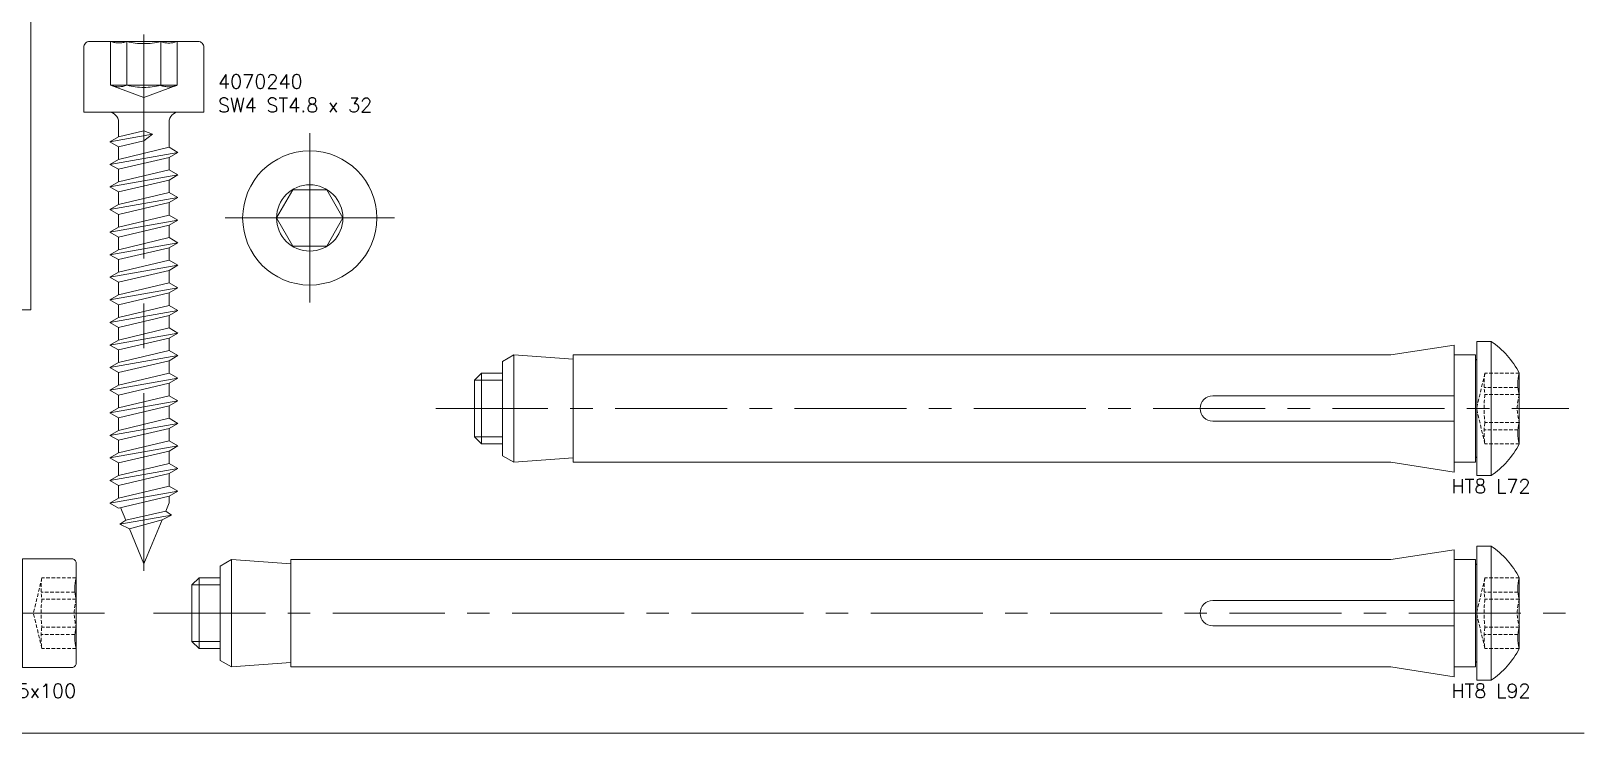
# Model space of a CAD drawing. Header units: millimetres. Extents: x 1459 to 16731, y 971 to 8404.
# Drawn here: x 5589.5 to 5698.9, y 1916.5 to 1966.2 of the extents above; entities that cross this region are included whole.
import ezdxf

# ---------------------------------------------------------------- set-up
doc = ezdxf.new("R2010")
doc.units = ezdxf.units.MM
doc.header["$LTSCALE"] = 0.5
for name, pattern in [('AUSGEZOGEN', [0]), ('CENTER', [50.8, 31.75, -6.35, 6.35, -6.35]), ('HIDDEN', [9.525, 6.35, -3.175]), ('VERDECKT', [0.75, 0.5, -0.25])]:
    doc.linetypes.add(name, pattern=pattern)
doc.layers.get('0').update_dxf_attribs({"lineweight": 20})
doc.layers.add('Quincaillerie', color=150, linetype='Continuous', lineweight=20)
doc.styles.add('SBS_BLOCKNAME', font='simplex.shx', dxfattribs={"height": 1})

# ---------------------------------------------------------------- blocks, each defined once
blk = doc.blocks.new('HUS-S 7.5 x 100')
for p, q in [((-94.53, 2.26), (-93.6, 2.65)), ((-93.6, 2.65), (-92.69, 2.65)), ((-92.11, 2.65), (-90.35, 2.65)), ((-90.05, 2.65), (-88.29, 2.65)), ((-87.71, 2.65), (-85.95, 2.65)), ((-85.65, 2.65), (-83.89, 2.65)), ((-83.31, 2.65), (-81.55, 2.65)), ((-81.25, 2.65), (-79.49, 2.65)), ((-78.91, 2.65), (-77.15, 2.65)), ((-76.85, 2.65), (-75.09, 2.65)), ((-74.51, 2.65), (-72.75, 2.65)), ((-72.45, 2.65), (-70.69, 2.65)), ((-70.11, 2.65), (-68.35, 2.65)), ((-68.05, 2.65), (-66.29, 2.65)), ((-65.71, 2.65), (-63.95, 2.65)), ((-63.65, 2.65), (-61.89, 2.65)), ((-61.31, 2.65), (-59.69, 2.65)), ((-59.11, 2.65), (-57.49, 2.65)), ((-56.91, 2.65), (-55.29, 2.65)), ((-54.71, 2.65), (-53.09, 2.65)), ((-52.51, 2.65), (-50.89, 2.65)), ((-50.31, 2.65), (-48.69, 2.65)), ((-48.11, 2.65), (-46.49, 2.65)), ((-45.91, 2.65), (-44.29, 2.65)), ((-43.71, 2.65), (-42.09, 2.65)), ((-41.51, 2.65), (-39.89, 2.65)), ((-39.31, 2.65), (-37.69, 2.65)), ((-37.11, 2.65), (-35.49, 2.65)), ((-34.91, 2.65), (-33.29, 2.65)), ((-32.71, 2.65), (-31.09, 2.65)), ((-30.51, 2.65), (-28.89, 2.65)), ((-28.31, 2.65), (-26.69, 2.65)), ((-26.11, 2.65), (-24.49, 2.65)), ((-23.91, 2.65), (-22.29, 2.65)), ((-21.71, 2.65), (-20.09, 2.65)), ((-19.51, 2.65), (-17.89, 2.65)), ((-17.31, 2.65), (-15.69, 2.65)), ((-15.11, 2.65), (-13.49, 2.65)), ((-12.91, 2.65), (-11.29, 2.65)), ((-10.71, 2.65), (-9.09, 2.65)), ((-8.51, 2.65), (-6.89, 2.65)), ((-6.31, 2.65), (-4.69, 2.65)), ((-4.11, 2.65), (-2.49, 2.65)), ((-1.91, 2.65), (0, 2.65)), ((-100, 0), (-97.27, 1.13)), ((-97.74, -0.94), (-97.27, 1.13)), ((-97.45, -1.06), (-96.93, 1.27)), ((-96.93, 1.27), (-94.86, 2.13)), ((-100, 0), (-97.74, -0.94)), ((-97.45, -1.06), (-95.67, -1.79)), ((-95.4, -1.91), (-93.78, -2.58)), ((-93.21, -2.65), (-91.45, -2.65)), ((-91.15, -2.65), (-89.39, -2.65)), ((-88.81, -2.65), (-87.05, -2.65)), ((-86.75, -2.65), (-84.99, -2.65)), ((-84.41, -2.65), (-82.65, -2.65)), ((-82.35, -2.65), (-80.59, -2.65)), ((-80.01, -2.65), (-78.25, -2.65)), ((-77.95, -2.65), (-76.19, -2.65)), ((-75.61, -2.65), (-73.85, -2.65)), ((-73.55, -2.65), (-71.79, -2.65)), ((-71.21, -2.65), (-69.45, -2.65)), ((-66.81, -2.65), (-65.05, -2.65)), ((-64.75, -2.65), (-62.99, -2.65)), ((-62.41, -2.65), (-60.79, -2.65)), ((-60.21, -2.65), (-58.59, -2.65)), ((-58.01, -2.65), (-56.39, -2.65)), ((-55.81, -2.65), (-54.19, -2.65)), ((-53.61, -2.65), (-51.99, -2.65)), ((-51.41, -2.65), (-49.79, -2.65)), ((-49.21, -2.65), (-47.59, -2.65)), ((-47.01, -2.65), (-45.39, -2.65)), ((-44.81, -2.65), (-43.19, -2.65)), ((-42.61, -2.65), (-40.99, -2.65)), ((-40.41, -2.65), (-38.79, -2.65)), ((-38.21, -2.65), (-36.59, -2.65)), ((-36.01, -2.65), (-34.39, -2.65)), ((-33.81, -2.65), (-32.19, -2.65)), ((-31.61, -2.65), (-29.99, -2.65)), ((-29.41, -2.65), (-27.79, -2.65)), ((-27.21, -2.65), (-25.59, -2.65)), ((-25.01, -2.65), (-23.39, -2.65)), ((-22.81, -2.65), (-21.19, -2.65)), ((-20.61, -2.65), (-18.99, -2.65)), ((-18.41, -2.65), (-16.79, -2.65)), ((-16.21, -2.65), (-14.59, -2.65)), ((-14.01, -2.65), (-12.39, -2.65)), ((-11.81, -2.65), (-10.19, -2.65)), ((-9.61, -2.65), (-7.99, -2.65)), ((-7.41, -2.65), (-5.79, -2.65)), ((-5.21, -2.65), (-3.59, -2.65)), ((-3.01, -2.65), (0, -2.65))]:
    blk.add_line(p, q)
at = {"color": 1, "linetype": 'CENTER', "ltscale": 0.5}
blk.add_line((5.8, 0), (-103.41, 0), dxfattribs=at)
for points in [[(-92.11, 2.65), (-93.21, -2.65), (-93.5, -3.75), (-93.79, -2.65), (-92.69, 2.65), (-92.4, 3.75)], [(-87.71, 2.65), (-88.81, -2.65), (-89.1, -3.75), (-89.39, -2.65), (-88.29, 2.65), (-88, 3.75)], [(-83.31, 2.65), (-84.41, -2.65), (-84.7, -3.75), (-84.99, -2.65), (-83.89, 2.65), (-83.6, 3.75)], [(-78.91, 2.65), (-80.01, -2.65), (-80.3, -3.75), (-80.59, -2.65), (-79.49, 2.65), (-79.2, 3.75)], [(-74.51, 2.65), (-75.61, -2.65), (-75.9, -3.75), (-76.19, -2.65), (-75.09, 2.65), (-74.8, 3.75)], [(-70.11, 2.65), (-71.21, -2.65), (-71.5, -3.75), (-71.79, -2.65), (-70.69, 2.65), (-70.4, 3.75)], [(-65.71, 2.65), (-66.81, -2.65), (-67.1, -3.75), (-67.39, -2.65), (-66.29, 2.65), (-66, 3.75)], [(-61.31, 2.65), (-62.41, -2.65), (-62.7, -3.75), (-62.99, -2.65), (-61.89, 2.65), (-61.6, 3.75)], [(-59.11, 2.65), (-60.21, -2.65), (-60.5, -3.75), (-60.79, -2.65), (-59.69, 2.65), (-59.4, 3.75)], [(-56.91, 2.65), (-58.01, -2.65), (-58.3, -3.75), (-58.59, -2.65), (-57.49, 2.65), (-57.2, 3.75)], [(-54.71, 2.65), (-55.81, -2.65), (-56.1, -3.75), (-56.39, -2.65), (-55.29, 2.65), (-55, 3.75)], [(-52.51, 2.65), (-53.61, -2.65), (-53.9, -3.75), (-54.19, -2.65), (-53.09, 2.65), (-52.8, 3.75)], [(-50.31, 2.65), (-51.41, -2.65), (-51.7, -3.75), (-51.99, -2.65), (-50.89, 2.65), (-50.6, 3.75)], [(-48.11, 2.65), (-49.21, -2.65), (-49.5, -3.75), (-49.79, -2.65), (-48.69, 2.65), (-48.4, 3.75)], [(-45.91, 2.65), (-47.01, -2.65), (-47.3, -3.75), (-47.59, -2.65), (-46.49, 2.65), (-46.2, 3.75)], [(-43.71, 2.65), (-44.81, -2.65), (-45.1, -3.75), (-45.39, -2.65), (-44.29, 2.65), (-44, 3.75)], [(-41.51, 2.65), (-42.61, -2.65), (-42.9, -3.75), (-43.19, -2.65), (-42.09, 2.65), (-41.8, 3.75)], [(-39.31, 2.65), (-40.41, -2.65), (-40.7, -3.75), (-40.99, -2.65), (-39.89, 2.65), (-39.6, 3.75)], [(-37.11, 2.65), (-38.21, -2.65), (-38.5, -3.75), (-38.79, -2.65), (-37.69, 2.65), (-37.4, 3.75)], [(-34.91, 2.65), (-36.01, -2.65), (-36.3, -3.75), (-36.59, -2.65), (-35.49, 2.65), (-35.2, 3.75)], [(-32.71, 2.65), (-33.81, -2.65), (-34.1, -3.75), (-34.39, -2.65), (-33.29, 2.65), (-33, 3.75)], [(-30.51, 2.65), (-31.61, -2.65), (-31.9, -3.75), (-32.19, -2.65), (-31.09, 2.65), (-30.8, 3.75)], [(-28.31, 2.65), (-29.41, -2.65), (-29.7, -3.75), (-29.99, -2.65), (-28.89, 2.65), (-28.6, 3.75)], [(-26.11, 2.65), (-27.21, -2.65), (-27.5, -3.75), (-27.79, -2.65), (-26.69, 2.65), (-26.4, 3.75)], [(-23.91, 2.65), (-25.01, -2.65), (-25.3, -3.75), (-25.59, -2.65), (-24.49, 2.65), (-24.2, 3.75)], [(-21.71, 2.65), (-22.81, -2.65), (-23.1, -3.75), (-23.39, -2.65), (-22.29, 2.65), (-22, 3.75)], [(-19.51, 2.65), (-20.61, -2.65), (-20.9, -3.75), (-21.19, -2.65), (-20.09, 2.65), (-19.8, 3.75)], [(-17.31, 2.65), (-18.41, -2.65), (-18.7, -3.75), (-18.99, -2.65), (-17.89, 2.65), (-17.6, 3.75)], [(-15.11, 2.65), (-16.21, -2.65), (-16.5, -3.75), (-16.79, -2.65), (-15.69, 2.65), (-15.4, 3.75)], [(-12.91, 2.65), (-14.01, -2.65), (-14.3, -3.75), (-14.59, -2.65), (-13.49, 2.65), (-13.2, 3.75)], [(-10.71, 2.65), (-11.81, -2.65), (-12.1, -3.75), (-12.39, -2.65), (-11.29, 2.65), (-11, 3.75)], [(-8.51, 2.65), (-9.61, -2.65), (-9.9, -3.75), (-10.19, -2.65), (-9.09, 2.65), (-8.8, 3.75)], [(-6.31, 2.65), (-7.41, -2.65), (-7.7, -3.75), (-7.99, -2.65), (-6.89, 2.65), (-6.6, 3.75)], [(-4.11, 2.65), (-5.21, -2.65), (-5.5, -3.75), (-5.79, -2.65), (-4.69, 2.65), (-4.4, 3.75)], [(-1.91, 2.65), (-3.01, -2.65), (-3.3, -3.75), (-3.59, -2.65), (-2.49, 2.65), (-2.2, 3.75)], [(-95.85, -2.65), (-94.75, 2.65), (-94.6, 3.2), (-94.45, 2.65), (-95.55, -2.65), (-95.7, -3.2)], [(-91.45, -2.65), (-90.35, 2.65), (-90.2, 3.2), (-90.05, 2.65), (-91.15, -2.65), (-91.3, -3.2)], [(-87.05, -2.65), (-85.95, 2.65), (-85.8, 3.2), (-85.65, 2.65), (-86.75, -2.65), (-86.9, -3.2)], [(-82.65, -2.65), (-81.55, 2.65), (-81.4, 3.2), (-81.25, 2.65), (-82.35, -2.65), (-82.5, -3.2)], [(-78.25, -2.65), (-77.15, 2.65), (-77, 3.2), (-76.85, 2.65), (-77.95, -2.65), (-78.1, -3.2)], [(-73.85, -2.65), (-72.75, 2.65), (-72.6, 3.2), (-72.45, 2.65), (-73.55, -2.65), (-73.7, -3.2)], [(-69.45, -2.65), (-68.35, 2.65), (-68.2, 3.2), (-68.05, 2.65), (-69.15, -2.65), (-69.3, -3.2)], [(-65.05, -2.65), (-63.95, 2.65), (-63.8, 3.2), (-63.65, 2.65), (-64.75, -2.65), (-64.9, -3.2)]]:
    blk.add_lwpolyline(points, close=True)
blk.add_lwpolyline([(3.5, -3.85), (0, -3.85), (0, 3.85), (3.5, 3.85, -0.414214), (3.8, 3.55), (3.8, -3.55, -0.414214)], format="xyb", close=True)
at = {"linetype": 'VERDECKT'}
for points in [[(1.37, 2.5), (0.77, 0)], [(3.8, 2.5), (1.37, 2.5)], [(3.71, 1.5), (1.31, 1.5)], [(1.37, -2.5), (0.77, 0)], [(3.8, 1), (1.37, 1)], [(3.8, -1), (1.37, -1)], [(3.71, -1.5), (1.31, -1.5)], [(3.8, -2.5), (1.37, -2.5)]]:
    blk.add_lwpolyline(points, dxfattribs=at)
for points in [[(-97.27, 1.13), (-97.08, 1.84), (-96.93, 1.27)], [(-97.74, -0.94), (-97.58, -1.55), (-97.45, -1.06)], [(-69.15, -2.65), (-67.39, -2.65)]]:
    blk.add_lwpolyline(points)
for centre, radius, start, end in [((6.16, 1.75), 4.85, 171.1052, 188.8948), ((9.47, 0), 8.16, 172.9585, 187.0415), ((7.16, 0), 3.5, 163.4149, 196.5851), ((6.16, -1.75), 4.85, 171.1052, 188.8948)]:
    blk.add_arc(centre, radius, start, end, dxfattribs=at)
for centre in [(6.56, 1.75), (6.56, -1.75)]:
    blk.add_arc(centre, 2.86, 164.786, 195.214)
blk = doc.blocks.new('HT8 L 72')
for p, q in [((-68.2, -3.8), (-68.2, 3.8)), ((-0.1, 3.8), (-1.6, 3.8)), ((-0.1, -3.8), (-0.1, 3.8)), ((-0.1, 3.42), (0, 3.5)), ((-71, 2), (-70.5, 2.5)), ((-69, 2.5), (-70.5, 2.5)), ((-69, 2), (-71, 2)), ((-1.6, 0.9), (-18.7, 0.9)), ((-1.6, -0.9), (-18.7, -0.9)), ((-69, -2), (-71, -2)), ((-70.5, -2.5), (-71, -2)), ((-69, -2.5), (-70.5, -2.5)), ((-0.1, -3.8), (-1.6, -3.8)), ((-0.1, -3.42), (0, -3.5))]:
    blk.add_line(p, q)
at = {"color": 1, "linetype": 'CENTER', "ltscale": 0.5}
blk.add_line((-73.73, 0), (6.5, 0), dxfattribs=at)
for points in [[(-64, -3.8), (-6.1, -3.8), (-1.6, -4.5), (-1.6, 4.5), (-6.1, 3.8), (-64, 3.8)], [(1, -4.75), (1, 4.75), (0, 4.75), (0, -4.75)]]:
    blk.add_lwpolyline(points, close=True)
for points in [[(-64, 3.5), (-68.2, 3.8), (-69, 3.34), (-69, -3.34), (-68.2, -3.8), (-64, -3.5)], [(-70.5, 2.5), (-70.5, -2.5)], [(3, 2.5), (3, -2.5)], [(-71, 2), (-71, -2)]]:
    blk.add_lwpolyline(points)
at = {"linetype": 'VERDECKT'}
for points in [[(0.57, 2.5), (-0.03, 0)], [(3, 2.5), (0.57, 2.5)], [(2.91, 1.5), (0.51, 1.5)], [(0.57, -2.5), (-0.03, 0)], [(3, 1), (0.57, 1)], [(3, -1), (0.57, -1)], [(2.91, -1.5), (0.51, -1.5)], [(3, -2.5), (0.57, -2.5)]]:
    blk.add_lwpolyline(points, dxfattribs=at)
for centre, radius, start, end in [((-2.34, -0.23), 6, 27.1047, 56.1623), ((5.76, 1.75), 2.86, 164.786, 195.214), ((-18.7, 0), 0.9, 90, 270), ((5.76, -1.75), 2.86, 164.786, 195.214), ((-2.34, 0.23), 6, 303.8377, 332.8953)]:
    blk.add_arc(centre, radius, start, end)
for centre, radius, start, end in [((5.36, 1.75), 4.85, 171.1052, 188.8948), ((8.67, 0), 8.16, 172.9585, 187.0415), ((6.36, 0), 3.5, 163.4149, 196.5851), ((5.36, -1.75), 4.85, 171.1052, 188.8948)]:
    blk.add_arc(centre, radius, start, end, dxfattribs=at)
blk = doc.blocks.new('HT8 L 92')
for p, q in [((-88.2, -3.8), (-88.2, 3.8)), ((-0.1, 3.8), (-1.6, 3.8)), ((-0.1, -3.8), (-0.1, 3.8)), ((-0.1, 3.42), (0, 3.5)), ((-91, 2), (-90.5, 2.5)), ((-89, 2.5), (-90.5, 2.5)), ((-89, 2), (-91, 2)), ((-1.6, 0.9), (-18.7, 0.9)), ((-1.6, -0.9), (-18.7, -0.9)), ((-89, -2), (-91, -2)), ((-90.5, -2.5), (-91, -2)), ((-89, -2.5), (-90.5, -2.5)), ((-0.1, -3.8), (-1.6, -3.8)), ((-0.1, -3.42), (0, -3.5))]:
    blk.add_line(p, q)
at = {"color": 1, "linetype": 'CENTER', "ltscale": 0.5}
blk.add_line((-93.73, 0), (6.5, 0), dxfattribs=at)
for points in [[(-84, -3.8), (-6.1, -3.8), (-1.6, -4.5), (-1.6, 4.5), (-6.1, 3.8), (-84, 3.8)], [(1, -4.75), (1, 4.75), (0, 4.75), (0, -4.75)]]:
    blk.add_lwpolyline(points, close=True)
for points in [[(-84, 3.5), (-88.2, 3.8), (-89, 3.34), (-89, -3.34), (-88.2, -3.8), (-84, -3.5)], [(-90.5, 2.5), (-90.5, -2.5)], [(3, 2.5), (3, -2.5)], [(-91, 2), (-91, -2)]]:
    blk.add_lwpolyline(points)
at = {"linetype": 'VERDECKT'}
for points in [[(0.57, 2.5), (-0.03, 0)], [(3, 2.5), (0.57, 2.5)], [(2.91, 1.5), (0.51, 1.5)], [(0.57, -2.5), (-0.03, 0)], [(3, 1), (0.57, 1)], [(3, -1), (0.57, -1)], [(2.91, -1.5), (0.51, -1.5)], [(3, -2.5), (0.57, -2.5)]]:
    blk.add_lwpolyline(points, dxfattribs=at)
for centre, radius, start, end in [((-2.34, -0.23), 6, 27.1047, 56.1623), ((5.76, 1.75), 2.86, 164.786, 195.214), ((-18.7, 0), 0.9, 90, 270), ((5.76, -1.75), 2.86, 164.786, 195.214), ((-2.34, 0.23), 6, 303.8377, 332.8953)]:
    blk.add_arc(centre, radius, start, end)
for centre, radius, start, end in [((5.36, 1.75), 4.85, 171.1052, 188.8948), ((8.67, 0), 8.16, 172.9585, 187.0415), ((6.36, 0), 3.5, 163.4149, 196.5851), ((5.36, -1.75), 4.85, 171.1052, 188.8948)]:
    blk.add_arc(centre, radius, start, end, dxfattribs=at)
blk = doc.blocks.new('4070240')
at = {"linetype": 'HIDDEN'}
for p, q in [((-2.35, 1.9), (-2.35, 5)), ((-1.2, 1.9), (-1.2, 5)), ((1.2, 1.9), (1.2, 5)), ((2.35, 1.9), (2.35, 5)), ((0, 1.9), (-2.35, 1.9)), ((-2.35, 1.9), (0, 1.04)), ((2.35, 1.9), (0, 1.04)), ((0, 1.9), (2.35, 1.9))]:
    blk.add_line(p, q, dxfattribs=at)
at = {"color": 1, "linetype": 'CENTER'}
blk.add_lwpolyline([(0, 5.5), (0, -32.5)], dxfattribs=at)
blk.add_lwpolyline([(3.85, 5), (-3.85, 5, 0.414214), (-4.25, 4.6), (-4.25, 0), (4.25, 0), (4.25, 4.6, 0.414214)], format="xyb", close=True)
at = {"linetype": 'AUSGEZOGEN'}
for points in [[(-1.79, -0.7), (-1.79, -1.75)], [(1.79, -0.7), (1.79, -2.49)], [(-1.79, -2.45), (-1.79, -3.35)], [(1.79, -3.21), (1.79, -4.09)], [(-1.79, -4.05), (-1.79, -4.95)], [(1.79, -4.81), (1.79, -5.69)], [(-1.79, -5.65), (-1.79, -6.55)], [(1.79, -6.41), (1.79, -7.29)], [(-1.79, -7.25), (-1.79, -8.15)], [(1.79, -8.01), (1.79, -8.89)], [(-1.79, -8.85), (-1.79, -9.75)], [(1.79, -9.61), (1.79, -10.49)], [(-1.79, -10.45), (-1.79, -11.35)], [(1.79, -11.21), (1.79, -12.09)], [(-1.79, -12.05), (-1.79, -12.95)], [(1.79, -12.81), (1.79, -13.69)], [(-1.79, -13.65), (-1.79, -14.55)], [(-1.79, -15.25), (-1.79, -16.15)], [(1.79, -14.41), (1.79, -15.29)], [(1.79, -16.01), (1.79, -16.89)], [(-1.79, -16.85), (-1.79, -17.75)], [(-1.79, -18.45), (-1.79, -19.35)], [(1.79, -17.61), (1.79, -18.49)], [(1.79, -19.21), (1.79, -20.09)], [(-1.79, -20.05), (-1.79, -20.95)], [(-1.79, -21.65), (-1.79, -22.55)], [(1.79, -20.81), (1.79, -21.69)], [(1.79, -22.41), (1.79, -23.29)], [(-1.79, -23.25), (-1.79, -24.15)], [(1.79, -24.01), (1.79, -24.89)], [(-1.79, -24.85), (-1.79, -25.75)], [(1.79, -25.61), (1.79, -26.49)], [(-1.79, -26.45), (-1.79, -27.35)], [(1.79, -27.21), (1.79, -27.68)]]:
    blk.add_lwpolyline(points, dxfattribs=at)
for points in [[(0, -1.32), (-1.79, -1.75), (-2.4, -2.1), (-1.79, -2.45), (0, -2.03), (0.61, -1.57), (0, -1.32)], [(-2.4, -2.1), (0.61, -1.57)], [(-2.4, -3.7), (2.41, -2.85)], [(-2.4, -5.3), (2.41, -4.45)], [(-2.4, -6.9), (2.41, -6.05)], [(-2.4, -8.5), (2.41, -7.65)], [(-2.4, -10.1), (2.41, -9.25)], [(-2.4, -11.7), (2.41, -10.85)], [(-2.4, -13.3), (2.41, -12.45)], [(-2.4, -14.9), (2.41, -14.05)], [(-2.4, -16.5), (2.41, -15.65)], [(-2.4, -18.1), (2.41, -17.25)], [(-2.4, -19.7), (2.41, -18.85)], [(-2.4, -21.3), (2.41, -20.45)], [(-2.4, -22.9), (2.41, -22.05)], [(-2.4, -24.5), (2.41, -23.65)], [(-2.4, -26.1), (2.41, -25.25)], [(-2.4, -27.7), (2.41, -26.85)], [(-1.28, -28.91), (-1.65, -28.02)], [(1.79, -27.68), (1.55, -28.27)], [(-1.7, -29.2), (1.97, -28.55)], [(1.29, -28.88), (0, -32), (-1.02, -29.53)]]:
    blk.add_lwpolyline(points)
for points in [[(1.79, -3.21), (2.41, -2.85), (1.79, -2.49), (-1.79, -3.35), (-2.4, -3.7), (-1.79, -4.05)], [(1.79, -4.81), (2.41, -4.45), (1.79, -4.09), (-1.79, -4.95), (-2.4, -5.3), (-1.79, -5.65)], [(1.79, -6.41), (2.41, -6.05), (1.79, -5.69), (-1.79, -6.55), (-2.4, -6.9), (-1.79, -7.25)], [(1.79, -8.01), (2.41, -7.65), (1.79, -7.29), (-1.79, -8.15), (-2.4, -8.5), (-1.79, -8.85)], [(1.79, -9.61), (2.41, -9.25), (1.79, -8.89), (-1.79, -9.75), (-2.4, -10.1), (-1.79, -10.45)], [(1.79, -11.21), (2.41, -10.85), (1.79, -10.49), (-1.79, -11.35), (-2.4, -11.7), (-1.79, -12.05)], [(1.79, -12.81), (2.41, -12.45), (1.79, -12.09), (-1.79, -12.95), (-2.4, -13.3), (-1.79, -13.65)], [(1.79, -14.41), (2.41, -14.05), (1.79, -13.69), (-1.79, -14.55), (-2.4, -14.9), (-1.79, -15.25)], [(1.79, -16.01), (2.41, -15.65), (1.79, -15.29), (-1.79, -16.15), (-2.4, -16.5), (-1.79, -16.85)], [(1.79, -17.61), (2.41, -17.25), (1.79, -16.89), (-1.79, -17.75), (-2.4, -18.1), (-1.79, -18.45)], [(1.79, -19.21), (2.41, -18.85), (1.79, -18.49), (-1.79, -19.35), (-2.4, -19.7), (-1.79, -20.05)], [(1.79, -20.81), (2.41, -20.45), (1.79, -20.09), (-1.79, -20.95), (-2.4, -21.3), (-1.79, -21.65)], [(1.79, -22.41), (2.41, -22.05), (1.79, -21.69), (-1.79, -22.55), (-2.4, -22.9), (-1.79, -23.25)], [(1.79, -24.01), (2.41, -23.65), (1.79, -23.29), (-1.79, -24.15), (-2.4, -24.5), (-1.79, -24.85)], [(1.79, -25.61), (2.41, -25.25), (1.79, -24.89), (-1.79, -25.75), (-2.4, -26.1), (-1.79, -26.45)], [(1.79, -27.21), (2.41, -26.85), (1.79, -26.49), (-1.79, -27.35), (-2.4, -27.7), (-1.79, -28.05)], [(1.55, -28.27), (1.97, -28.55), (1.29, -28.88), (-1.02, -29.53), (-1.7, -29.2), (-1.28, -28.91)]]:
    blk.add_lwpolyline(points, close=True)
at = {"linetype": 'HIDDEN'}
for centre, radius, start, end in [((-1.77, 6.6), 1.7, 250.187, 289.813), ((0, 9.76), 4.91, 255.896, 284.104), ((1.77, 6.54), 1.65, 249.4622, 290.5378), ((-1.77, 3.5), 1.7, 250.187, 289.813), ((0, 6.66), 4.91, 255.896, 284.104), ((1.77, 3.44), 1.65, 249.4622, 290.5378)]:
    blk.add_arc(centre, radius, start, end, dxfattribs=at)
for centre, start, end in [((-2.49, -0.7), 0, 90), ((2.49, -0.7), 90, 180)]:
    blk.add_arc(centre, 0.7, start, end)
blk = doc.blocks.new('4070240_T')
for p, q in [((-2.35, 0), (-1.2, 2)), ((1.2, 2), (-1.2, 2)), ((2.35, 0), (1.2, 2)), ((-2.35, 0), (-1.2, -2)), ((2.35, 0), (1.2, -2)), ((1.2, -2), (-1.2, -2))]:
    blk.add_line(p, q)
at = {"color": 1, "linetype": 'CENTER'}
for points in [[(0, 6), (0, -6)], [(-6, 0), (6, 0)]]:
    blk.add_lwpolyline(points, dxfattribs=at)
for radius in [4.75, 2.35]:
    blk.add_circle((0, 0), radius)

msp = doc.modelspace()

# ---------------------------------------------------------------- linework, layer by layer
at = {"layer": 'Quincaillerie', "lineweight": 20}
msp.add_lwpolyline([(5484.51, 2086.46), (5589.51, 2086.46), (5589.51, 1946.46), (5484.51, 1946.46)], close=True, dxfattribs=at)
msp.add_lwpolyline([(5699.51, 1916.46), (5484.51, 1916.46)], dxfattribs=at)

# ---------------------------------------------------------------- block references
for name, p in [('4070240', (5597.51, 1960.46)), ('4070240_T', (5609.26, 1952.96)), ('HT8 L 72', (5691.92, 1939.46)), ('HT8 L 92', (5691.92, 1924.96)), ('HUS-S 7.5 x 100', (5588.92, 1924.96))]:
    msp.add_blockref(name, p, dxfattribs=at)

# ---------------------------------------------------------------- texts
at = {"layer": 'Quincaillerie', "lineweight": 20, "char_height": 1, "style": 'SBS_BLOCKNAME'}
for s, width, gutter_width, insert, attachment_point in [('4070240\\PSW4 ST4.8 x 32', 12.8623, 20, (5602.76, 1960.46), 7), ('HT8 L72', 25.2923, 5, (5695.72, 1934.46), 3), ('HUS-S 7.5x100', 25.2923, 5, (5592.72, 1919.96), 3), ('HT8 L92', 25.2923, 5, (5695.72, 1919.96), 3)]:
    msp.add_mtext_dynamic_manual_height_columns(s, width=width, gutter_width=gutter_width, heights=[0], dxfattribs=dict(at, insert=insert, attachment_point=attachment_point))

doc.saveas('drawing.dxf')
